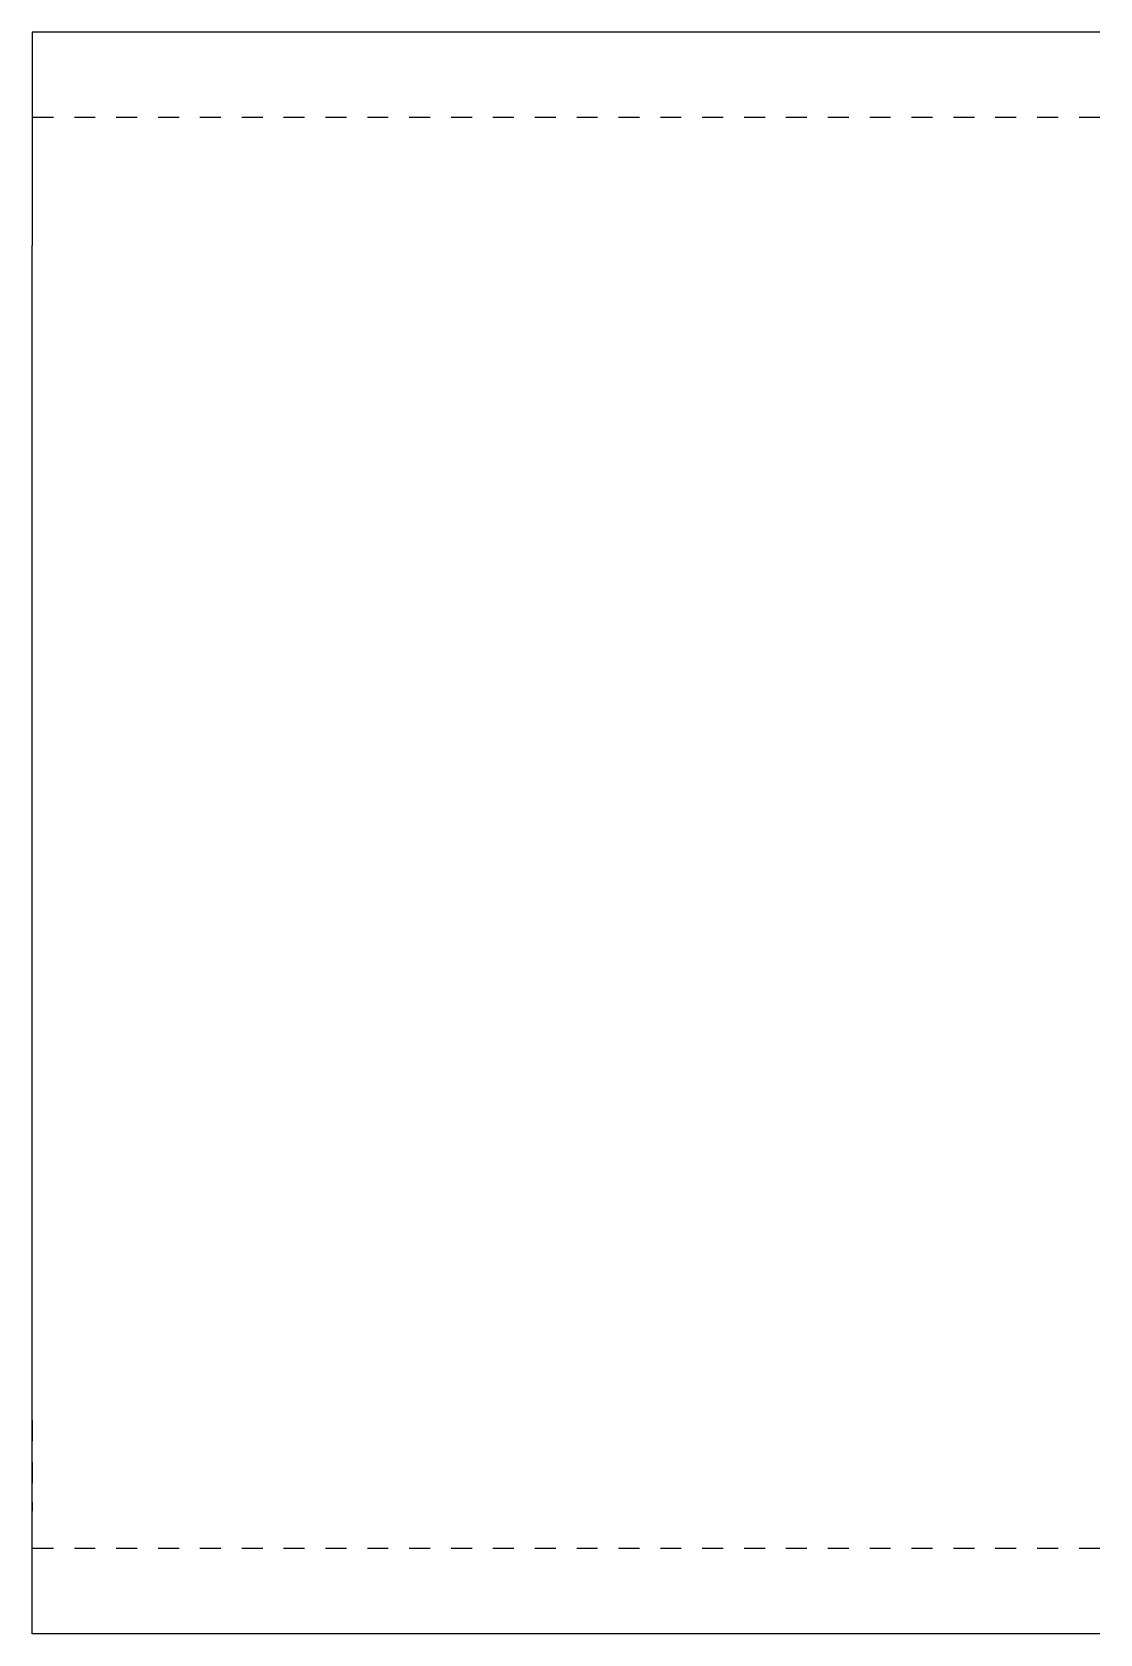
# Model space of a CAD drawing. Header units: millimetres. Extents: x 26 to 43146, y 6 to 1488.
# Drawn here: x 16656.8 to 16756.8, y 59.6 to 209.6 of the extents above; entities that cross this region are included whole.
import ezdxf

# ---------------------------------------------------------------- set-up
doc = ezdxf.new("R2010")
doc.units = ezdxf.units.MM
doc.linetypes.add('DXK_LINE_DOT2', pattern=[3.9198, 1.9599, -1.9599])
doc.layers.add('STÅL', color=7, linetype='Continuous')

msp = doc.modelspace()

# ---------------------------------------------------------------- linework, layer by layer
at = {"layer": 'STÅL', "color": 2, "linetype": 'Continuous'}
for p, q in [((16656.84, 209.6), (16656.84, 189.6)), ((16756.84, 209.6), (16656.84, 209.6)), ((16656.84, 79.6), (16656.84, 189.6)), ((16656.84, 65.46), (16656.84, 79.6)), ((16656.84, 59.6), (16656.84, 65.46)), ((16756.84, 59.6), (16656.84, 59.6))]:
    msp.add_line(p, q, dxfattribs=at)
at = {"layer": 'STÅL', "color": 7, "linetype": 'DXK_LINE_DOT2'}
for p, q in [((16656.84, 209.6), (16656.84, 203.74)), ((16756.84, 201.6), (16656.84, 201.6)), ((16656.84, 79.6), (16656.84, 71.95)), ((16656.84, 71.95), (16656.84, 71.11)), ((16656.84, 65.46), (16656.84, 71.11)), ((16756.84, 67.6), (16656.84, 67.6))]:
    msp.add_line(p, q, dxfattribs=at)

doc.saveas('drawing.dxf')
